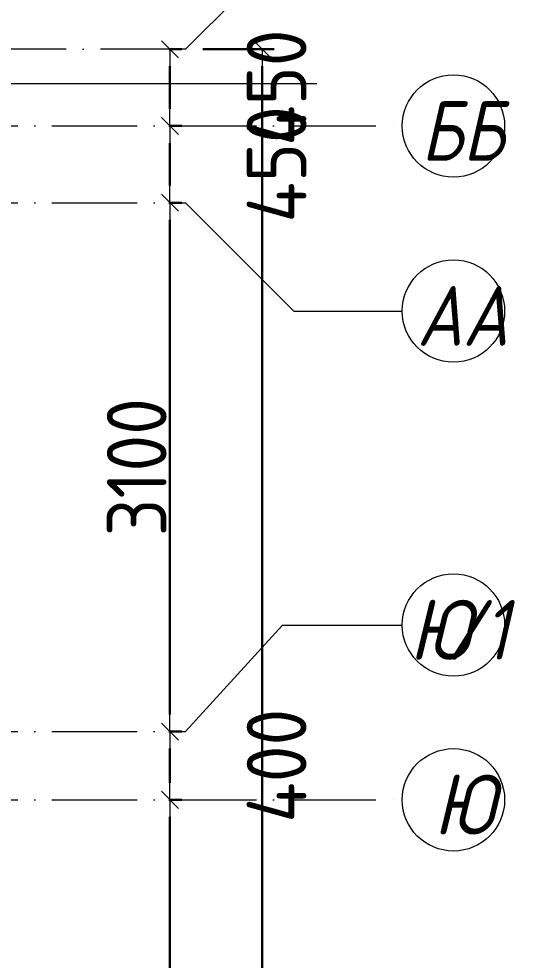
# Model space of a CAD drawing. Header units: millimetres. Extents: x -213536 to 1564669, y -45299 to 942238.
# Drawn here: x -106657 to -103747, y 151693 to 157211 of the extents above; entities that cross this region are included whole.
import ezdxf

# ---------------------------------------------------------------- set-up
doc = ezdxf.new("R2010")
doc.units = ezdxf.units.MM
doc.linetypes.add('50_200_ШТРИХ_1Т_ш5_п1_п1_', pattern=[700, 500, -100, 0, -100])
for name, color, linetype, lineweight in [('Оси', 7, 'Continuous', 9), ('Оси-1', 7, 'Continuous', 20), ('Оси-2', 7, '50_200_ШТРИХ_1Т_ш5_п1_п1_', 9), ('Размеры', 7, 'Continuous', 15), ('Элементы узлов', 7, 'Continuous', 9)]:
    doc.layers.add(name, color=color, linetype=linetype, lineweight=lineweight)
doc.styles.add('ISOCPEUR_I_1', font='isocpeui.ttf', dxfattribs={"width": 0.85, "height": 2.5})
doc.styles.add('СПДС', font='isocpeur.ttf', dxfattribs={"width": 0.9})
doc.dimstyles.new('Размера А3', dxfattribs={"dimtxt": 200, "dimasz": 100, "dimexe": 70, "dimexo": 100, "dimgap": 20, "dimtad": 1, "dimdec": 0, "dimrnd": 10, "dimzin": 0, "dimdsep": 46, "dimtxsty": 'СПДС', "dimblk": 'ARROWHEAD_6', "dimcen": 1, "dimclrd": 256, "dimclre": 256, "dimclrt": 256, "dimazin": 0, "dimtfac": 1, "dimtdec": 0, "dimtmove": 2, "dimatfit": 3, "dimfxl": 1, "dimtolj": 1, "dimtzin": 0, "dimarcsym": 0})

# ---------------------------------------------------------------- blocks, each defined once
blk = doc.blocks.new('DET_Линия разрыва - По умолчанию-18881922-АИ2_02_План отделки стен 2-го этажа _Часть 2_')
at = {"layer": 'Элементы узлов'}
blk.add_line((-224, 0), (-16354.1, 0), dxfattribs=at)
blk = doc.blocks.new('Ось сетки - Круг_Ø6_00__ISO-2_5_0_9K_-16731441-АИ2_02_План отделки стен 2-го этажа _Часть 2_')
at = {"layer": 'Оси-1'}
blk.add_circle((0, 0), 3, dxfattribs=at)
blk = doc.blocks.new('ARROWHEAD_6')
at = {"color": 0, "linetype": 'Continuous'}
for p, q in [((0, 0), (-1, 0)), ((-0.5, -0.5), (0.5, 0.5))]:
    blk.add_line(p, q, dxfattribs=at)
blk = doc.blocks.new('*D3067')
at = {"layer": 'Defpoints', "color": 0, "transparency": 16777216}
for p in [(310985.9, 257465.2), (311092, 257465.2), (310985.9, 251965.2)]:
    blk.add_point(p, dxfattribs=at)
at = {"layer": 'Размеры', "lineweight": -2, "transparency": 16777216}
for p, q in [((311085.9, 257465.2), (311162, 257465.2)), ((311092, 252065.2), (311092, 257365.2)), ((311085.9, 251965.2), (311162, 251965.2))]:
    blk.add_line(p, q, dxfattribs=at)
at = {"layer": 'Размеры', "lineweight": -2, "transparency": 16777216, "xscale": 100, "yscale": 100, "zscale": 100}
for p, rotation in [((311092, 257465.2), 90), ((311092, 251965.2), 270)]:
    blk.add_blockref('ARROWHEAD_6', p, dxfattribs=dict(at, rotation=rotation))
at = {"layer": 'Размеры', "lineweight": 25, "transparency": 16777216, "insert": (310897, 254715.2), "char_height": 350, "width": 2.488, "attachment_point": 5, "rotation": 90, "style": 'СПДС'}
blk.add_mtext('\\A1;5500', dxfattribs=at)
blk = doc.blocks.new('*D3068')
at = {"layer": 'Defpoints', "color": 0, "transparency": 16777216}
for p in [(310985.9, 257865.2), (311092, 257865.2), (310985.9, 257465.2)]:
    blk.add_point(p, dxfattribs=at)
at = {"layer": 'Размеры', "lineweight": -2, "transparency": 16777216}
for p, q in [((311085.9, 257865.2), (311162, 257865.2)), ((311092, 257565.2), (311092, 257765.2)), ((311085.9, 257465.2), (311162, 257465.2))]:
    blk.add_line(p, q, dxfattribs=at)
at = {"layer": 'Размеры', "lineweight": -2, "transparency": 16777216, "xscale": 100, "yscale": 100, "zscale": 100}
for p, rotation in [((311092, 257865.2), 90), ((311092, 257465.2), 270)]:
    blk.add_blockref('ARROWHEAD_6', p, dxfattribs=dict(at, rotation=rotation))
at = {"layer": 'Размеры', "lineweight": 25, "transparency": 16777216, "insert": (311717, 257665.2), "char_height": 350, "width": 1.942, "attachment_point": 5, "rotation": 90, "style": 'СПДС'}
blk.add_mtext('\\A1;400', dxfattribs=at)
blk = doc.blocks.new('*D3069')
at = {"layer": 'Defpoints', "color": 0, "transparency": 16777216}
for p in [(310985.9, 260965.2), (311092, 260965.2), (310985.9, 257865.2)]:
    blk.add_point(p, dxfattribs=at)
at = {"layer": 'Размеры', "lineweight": -2, "transparency": 16777216}
for p, q in [((311085.9, 260965.2), (311162, 260965.2)), ((311092, 257965.2), (311092, 260865.2)), ((311085.9, 257865.2), (311162, 257865.2))]:
    blk.add_line(p, q, dxfattribs=at)
at = {"layer": 'Размеры', "lineweight": -2, "transparency": 16777216, "xscale": 100, "yscale": 100, "zscale": 100}
for p, rotation in [((311092, 260965.2), 90), ((311092, 257865.2), 270)]:
    blk.add_blockref('ARROWHEAD_6', p, dxfattribs=dict(at, rotation=rotation))
at = {"layer": 'Размеры', "lineweight": 25, "transparency": 16777216, "insert": (310897, 259415.2), "char_height": 350, "width": 2.3, "attachment_point": 5, "rotation": 90, "style": 'СПДС'}
blk.add_mtext('\\A1;3100', dxfattribs=at)
blk = doc.blocks.new('*D3070')
at = {"layer": 'Defpoints', "color": 0, "transparency": 16777216}
for p in [(310985.9, 261415.2), (311092, 261415.2), (310985.9, 260965.2)]:
    blk.add_point(p, dxfattribs=at)
at = {"layer": 'Размеры', "lineweight": -2, "transparency": 16777216}
for p, q in [((311085.9, 261415.2), (311162, 261415.2)), ((311092, 261065.2), (311092, 261315.2)), ((311085.9, 260965.2), (311162, 260965.2))]:
    blk.add_line(p, q, dxfattribs=at)
at = {"layer": 'Размеры', "lineweight": -2, "transparency": 16777216, "xscale": 100, "yscale": 100, "zscale": 100}
for p, rotation in [((311092, 261415.2), 90), ((311092, 260965.2), 270)]:
    blk.add_blockref('ARROWHEAD_6', p, dxfattribs=dict(at, rotation=rotation))
at = {"layer": 'Размеры', "lineweight": 25, "transparency": 16777216, "insert": (311717, 261190.2), "char_height": 350, "width": 1.942, "attachment_point": 5, "rotation": 90, "style": 'СПДС'}
blk.add_mtext('\\A1;450', dxfattribs=at)
blk = doc.blocks.new('*D3071')
at = {"layer": 'Defpoints', "color": 0, "transparency": 16777216}
for p in [(310985.9, 261865.2), (311092, 261865.2), (310985.9, 261415.2)]:
    blk.add_point(p, dxfattribs=at)
at = {"layer": 'Размеры', "lineweight": -2, "transparency": 16777216}
for p, q in [((311085.9, 261865.2), (311162, 261865.2)), ((311092, 261515.2), (311092, 261765.2)), ((311085.9, 261415.2), (311162, 261415.2))]:
    blk.add_line(p, q, dxfattribs=at)
at = {"layer": 'Размеры', "lineweight": -2, "transparency": 16777216, "xscale": 100, "yscale": 100, "zscale": 100}
for p, rotation in [((311092, 261865.2), 90), ((311092, 261415.2), 270)]:
    blk.add_blockref('ARROWHEAD_6', p, dxfattribs=dict(at, rotation=rotation))
at = {"layer": 'Размеры', "lineweight": 25, "transparency": 16777216, "insert": (311717, 261640.2), "char_height": 350, "width": 1.942, "attachment_point": 5, "rotation": 90, "style": 'СПДС'}
blk.add_mtext('\\A1;450', dxfattribs=at)
blk = doc.blocks.new('*D3072')
at = {"layer": 'Defpoints', "color": 0, "transparency": 16777216}
for p in [(311183.9, 261865.2), (311633, 261865.2), (311527, 212815.2)]:
    blk.add_point(p, dxfattribs=at)
at = {"layer": 'Размеры', "lineweight": -2, "transparency": 16777216}
for p, q in [((311283.9, 261865.2), (311703, 261865.2)), ((311633, 212915.2), (311633, 261765.2)), ((311627, 212815.2), (311703, 212815.2))]:
    blk.add_line(p, q, dxfattribs=at)
at = {"layer": 'Размеры', "lineweight": -2, "transparency": 16777216, "xscale": 100, "yscale": 100, "zscale": 100}
for p, rotation in [((311633, 261865.2), 90), ((311633, 212815.2), 270)]:
    blk.add_blockref('ARROWHEAD_6', p, dxfattribs=dict(at, rotation=rotation))
at = {"layer": 'Размеры', "lineweight": 25, "transparency": 16777216, "insert": (311438, 237340.2), "char_height": 350, "width": 3.186, "attachment_point": 5, "rotation": 90, "style": 'СПДС'}
blk.add_mtext('\\A1;49050', dxfattribs=at)
blk = doc.blocks.new('Оси1')
at = {"layer": 'Оси-2'}
for p, q in [((311183.9, 261865.2), (283095.6, 261865.2)), ((283095.6, 261415.2), (312453.9, 261415.2)), ((283095.6, 260965.2), (311183.9, 260965.2)), ((283095.6, 257865.2), (311183.9, 257865.2)), ((283095.6, 257465.2), (312453.9, 257465.2))]:
    blk.add_line(p, q, dxfattribs=at)
at = {"layer": 'Оси-1', "xscale": 99.99999999999993, "yscale": 99.99999999999993, "zscale": 99.99999999999993}
for p, rotation in [((312753.9, 261415.2), 269.9999999999995), ((312753.9, 260330.2), 269.9999999999995), ((312753.9, 258489.9), 269.9999999999994), ((312753.9, 257465.2), 269.9999999999995)]:
    blk.add_blockref('Ось сетки - Круг_Ø6_00__ISO-2_5_0_9K_-16731441-АИ2_02_План отделки стен 2-го этажа _Часть 2_', p, dxfattribs=dict(at, rotation=rotation))
at = {"layer": 'Оси', "char_height": 350, "attachment_point": 1, "style": 'ISOCPEUR_I_1'}
for s, insert, width in [('ББ', (312563.7, 261561.9), 447.342), ('АА', (312539.8, 260476.9), 505.063), ('\\fISOCPEUR|b0|i1|c204|p34|;\\W.9;Ю', (312495.3, 258636.5), 266.962), ('/1', (312715.5, 258636.5), 346.329), ('\\fISOCPEUR|b0|i1|c204|p34|;\\W.9;Ю', (312637.9, 257611.9), 266.962)]:
    blk.add_mtext(s, dxfattribs=dict(at, insert=insert, width=width))
at = {"layer": 'Размеры', "lineweight": 25}
for base, p1, p2, picture, middle in [((311092, 261865.2), (310985.9, 261415.2), (310985.9, 261865.2), '*D3071', (311717, 261640.2)), ((311633, 261865.2), (311527, 212815.2), (311183.9, 261865.2), '*D3072', (311438, 237340.2)), ((311092, 261415.2), (310985.9, 260965.2), (310985.9, 261415.2), '*D3070', (311717, 261190.2)), ((311092, 260965.2), (310985.9, 257865.2), (310985.9, 260965.2), '*D3069', (310897, 259415.2)), ((311092, 257865.2), (310985.9, 257465.2), (310985.9, 257865.2), '*D3068', (311717, 257665.2)), ((311092, 257465.2), (310985.9, 251965.2), (310985.9, 257465.2), '*D3067', (310897, 254715.2))]:
    dim = blk.add_linear_dim(base=base, p1=p1, p2=p2, angle=90, dimstyle='Размера А3', override={"dimtxt": 350}, dxfattribs=at)
    dim.commit()
    dim.dimension.update_dxf_attribs({"geometry": picture, "text_midpoint": middle})

msp = doc.modelspace()

# ---------------------------------------------------------------- linework, layer by layer
at = {"layer": 'Оси'}
for p, q in [((-105678.7, 157032.8), (-105043.7, 157667.8)), ((-105678.7, 156132.8), (-105043.7, 155497.8)), ((-105043.7, 155497.8), (-104408.7, 155497.8)), ((-105678.7, 153032.8), (-105111.2, 153657.5)), ((-105111.2, 153657.5), (-104408.7, 153657.5))]:
    msp.add_line(p, q, dxfattribs=at)

# ---------------------------------------------------------------- block references
at = {"color": 2, "lineweight": 30}
msp.add_blockref('Оси1', (-416862.6, -104832.4), dxfattribs=at)
at = {"layer": 'Элементы узлов', "rotation": 180}
msp.add_blockref('DET_Линия разрыва - По умолчанию-18881922-АИ2_02_План отделки стен 2-го этажа _Часть 2_', (-121264, 156832.8), dxfattribs=at)

doc.saveas('drawing.dxf')
